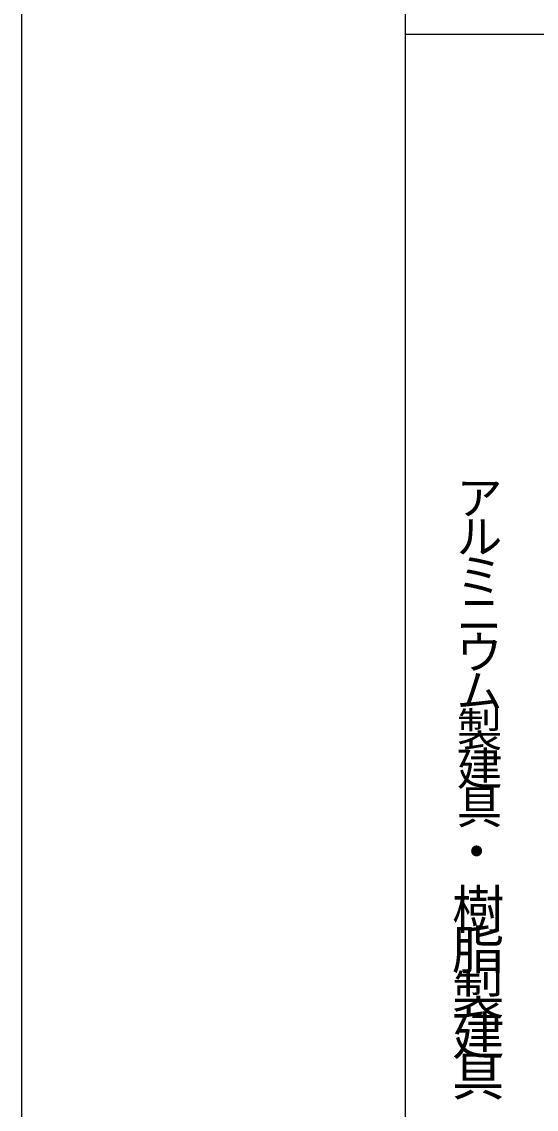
# Model space of a CAD drawing. Header units: millimetres. Extents: x 0 to 420, y 0 to 297.
# Drawn here: x 0.2 to 35, y 87.9 to 161.5 of the extents above; entities that cross this region are included whole.
import ezdxf

# ---------------------------------------------------------------- set-up
doc = ezdxf.new("R2010")
doc.units = ezdxf.units.MM
doc.styles.add('kst32b', font='NotoSansJP-Variable.ttf')

msp = doc.modelspace()

# ---------------------------------------------------------------- linework, layer by layer
at = {"lineweight": 13}
msp.add_lwpolyline([(0.191, 0), (0.191, 296.968), (420.158, 296.968), (420.158, 0)], close=True, dxfattribs=at)
for points in [[(26.183, 45.995), (26.183, 270.446)], [(26.183, 160.613), (205.169, 160.613)]]:
    msp.add_lwpolyline(points, dxfattribs=at)

# ---------------------------------------------------------------- texts
at = {"style": 'kst32b'}
for s, height, p in [('ア', 2.264, (29.655, 128.101)), ('ル', 2.264, (29.655, 125.476)), ('ミ', 2.264, (29.655, 122.872)), ('ニ', 2.264, (29.655, 120.248)), ('ウ', 2.264, (29.655, 117.644)), ('ム', 2.264, (29.655, 115.02)), ('製', 2.264, (29.655, 112.416)), ('建', 2.264, (29.655, 109.791)), ('具', 2.264, (29.655, 107.188)), ('・', 2.599, (29.231, 103.992)), ('樹', 2.599, (29.337, 100.076)), ('脂', 2.599, (29.337, 97.346)), ('製', 2.599, (29.337, 94.297)), ('建', 2.599, (29.337, 91.546)), ('具', 2.599, (29.337, 88.794))]:
    msp.add_text(s, height=height, dxfattribs=at).set_placement(p)

doc.saveas('drawing.dxf')
